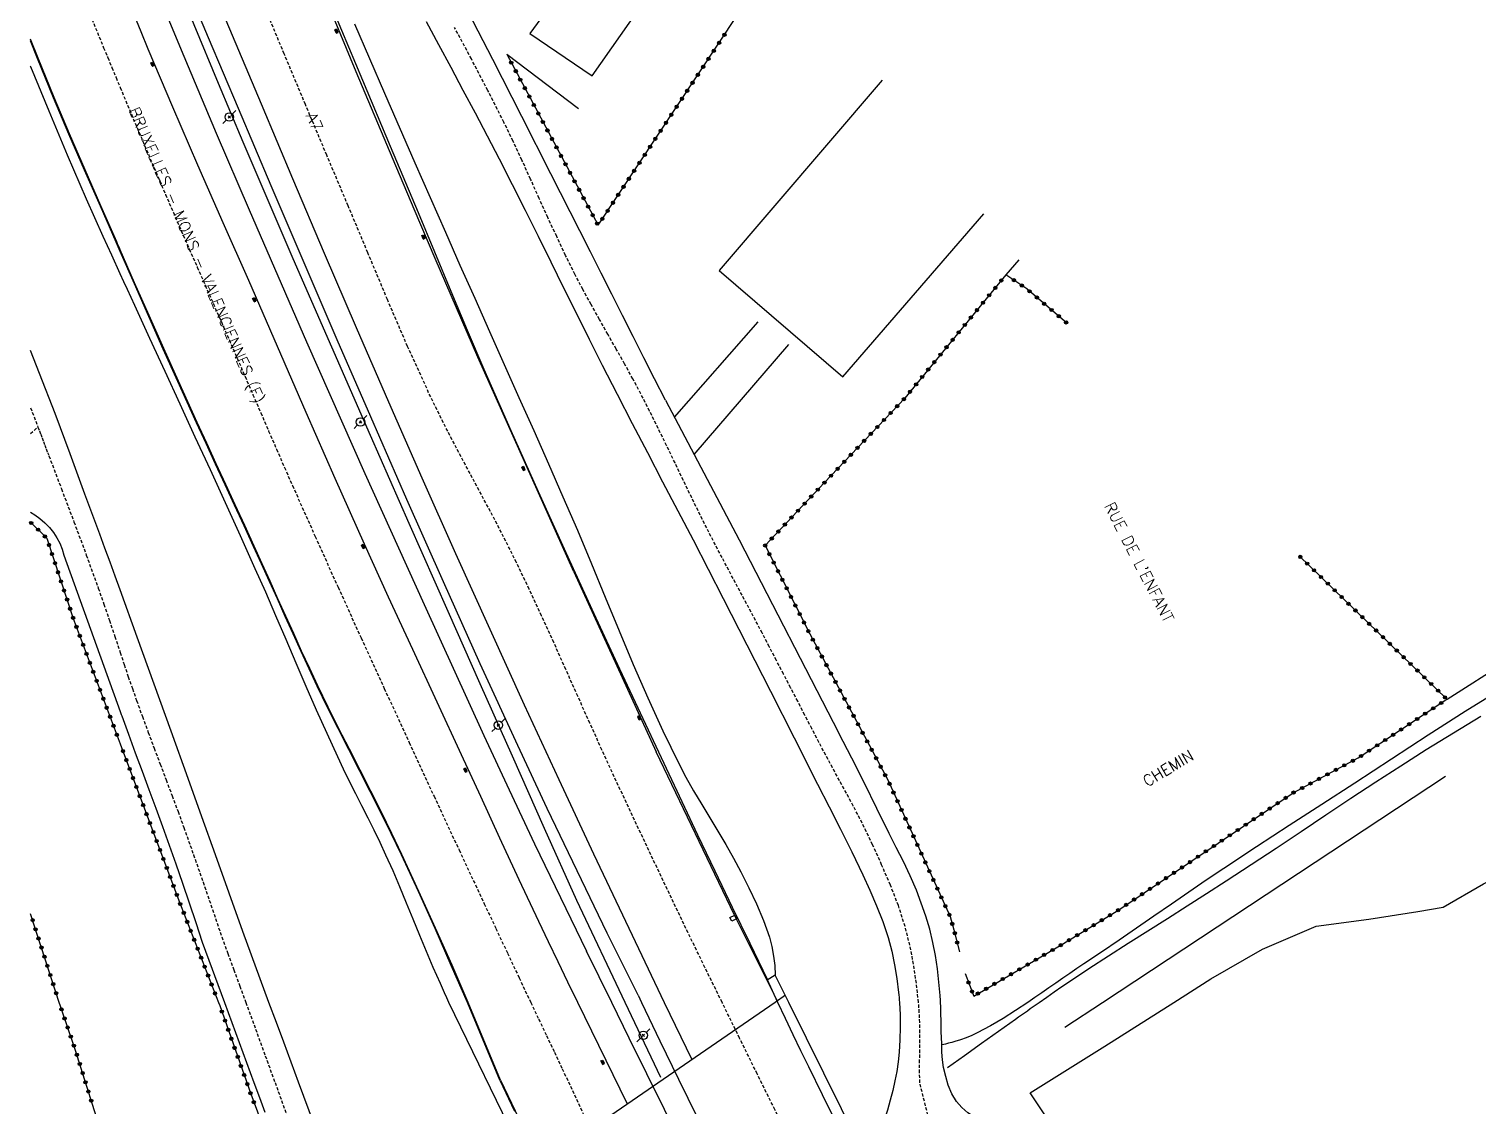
# Model space of a CAD drawing. Header units: millimetres. Extents: x 145000 to 146001, y 142000 to 143001.
# Drawn here: x 144999.7 to 145226.1, y 142654.8 to 142823 of the extents above; entities that cross this region are included whole.
import ezdxf
from ezdxf.enums import TextEntityAlignment as Align

# ---------------------------------------------------------------- set-up
doc = ezdxf.new("R2010")
doc.units = ezdxf.units.MM
doc.linetypes.add('DASHED', pattern=[0.75, 0.5, -0.25])
doc.layers.get('0').update_dxf_attribs({"linetype": 'CONTINUOUS'})
for name, color, linetype in [('W0001', 6, 'DASHED'), ('W0008', 7, 'CONTINUOUS'), ('W0010', 4, 'CONTINUOUS'), ('W0017', 7, 'CONTINUOUS'), ('W0071', 7, 'CONTINUOUS'), ('W0101', 7, 'CONTINUOUS'), ('W0104', 1, 'CONTINUOUS'), ('W0120', 7, 'CONTINUOUS'), ('W0211', 2, 'CONTINUOUS'), ('W0300', 7, 'CONTINUOUS'), ('W0323', 7, 'CONTINUOUS'), ('W0330', 7, 'CONTINUOUS'), ('W0333', 7, 'CONTINUOUS'), ('W0401', 7, 'CONTINUOUS'), ('W0402', 7, 'CONTINUOUS'), ('W0473', 7, 'CONTINUOUS'), ('W0989', 7, 'CONTINUOUS'), ('W0990', 7, 'CONTINUOUS')]:
    doc.layers.add(name, color=color, linetype=linetype)
doc.styles.get("Standard").update_dxf_attribs({"font": 'romans.shx', "width": 0.85})

# ---------------------------------------------------------------- blocks, each defined once
blk = doc.blocks.new('T473')
for p, q in [((-0.166667, 0.166667), (0.166667, -0.166667)), ((-0.166667, -0.166667), (0.166667, 0.166667)), ((0.500001, 0.500001), (1.000002, 1.000002)), ((-1.000002, -1.000002), (-0.500001, -0.500001))]:
    blk.add_line(p, q)
blk.add_ellipse((0, 0), major_axis=(0.471405, 0.471405), ratio=1, start_param=5.4977871438, end_param=11.780972451)
blk = doc.blocks.new('T401')
for p, q in [((-0.3, 0.3), (0, 0.3)), ((-0.3, -0.25), (-0.3, 0.3)), ((-0.3, 0.15), (0, 0.15)), ((-0.3, 0), (0, 0)), ((0, 0.3), (0, -0.25)), ((-0.3, -0.15), (0, -0.15)), ((-0.3, -0.25), (-0.3, -0.3)), ((-0.3, -0.3), (0, -0.3)), ((0, -0.3), (0, -0.25))]:
    blk.add_line(p, q)
blk = doc.blocks.new('t323o')
at = {"color": 0, "linetype": 'Continuous'}
for radius in [0.25, 0.15]:
    blk.add_circle((0, 0), radius, dxfattribs=at)

msp = doc.modelspace()

# ---------------------------------------------------------------- linework, layer by layer
at = {"layer": 'W0001'}
for points in [[(145000, 142848.34), (145001.89, 142843.54), (145004.23, 142837.67), (145006.61, 142831.81), (145009, 142825.97), (145011.41, 142820.13), (145012.06, 142818.57), (145012.7, 142817.02), (145013.35, 142815.46), (145014, 142813.91)], [(145108.03, 142671), (145106.7, 142673.72), (145105.36, 142676.44), (145104.04, 142679.16), (145102.71, 142681.88), (145099.8, 142687.96), (145096.91, 142694.05), (145094.04, 142700.15), (145091.18, 142706.26), (145089.26, 142710.44), (145087.37, 142714.63), (145085.49, 142718.82), (145083.62, 142723.02), (145081.74, 142727.21), (145079.83, 142731.39), (145077.89, 142735.56), (145075.9, 142739.71), (145074.24, 142743.05), (145072.53, 142746.37), (145070.78, 142749.66), (145069.01, 142752.95), (145067.25, 142756.24), (145065.51, 142759.55), (145063.82, 142762.88), (145062.19, 142766.24), (145058.89, 142773.47), (145055.75, 142780.77), (145052.69, 142788.11), (145049.61, 142795.43), (145046.27, 142803.34), (145042.94, 142811.25), (145039.62, 142819.17), (145036.32, 142827.09)], [(145138.72, 142671), (145138.72, 142671.01), (145138.72, 142671.01), (145138.72, 142671.02), (145138.72, 142671.03), (145138.38, 142674.01), (145137.94, 142676.98), (145137.36, 142679.94), (145136.62, 142682.85), (145135.57, 142686.13), (145134.32, 142689.34), (145132.96, 142692.49), (145131.55, 142695.62), (145130.58, 142697.66), (145129.57, 142699.68), (145128.52, 142701.69), (145127.45, 142703.68), (145126.37, 142705.66), (145125.29, 142707.65), (145124.22, 142709.63), (145123.16, 142711.63), (145122.05, 142713.76), (145120.94, 142715.89), (145119.84, 142718.03), (145118.74, 142720.16), (145117.63, 142722.29), (145116.52, 142724.43), (145115.41, 142726.56), (145114.3, 142728.69), (145113.26, 142730.66), (145112.21, 142732.62), (145111.16, 142734.59), (145110.11, 142736.55), (145109.06, 142738.52), (145108.02, 142740.49), (145106.98, 142742.46), (145105.96, 142744.44), (145104.61, 142747.13), (145103.29, 142749.83), (145101.98, 142752.54), (145100.68, 142755.26), (145099.37, 142757.97), (145098.05, 142760.67), (145096.71, 142763.37), (145095.34, 142766.05), (145094.09, 142768.4), (145092.8, 142770.74), (145091.5, 142773.06), (145090.18, 142775.38), (145088.86, 142777.69), (145087.56, 142780.02), (145086.28, 142782.36), (145085.05, 142784.73), (145083.59, 142787.67), (145082.19, 142790.63), (145080.81, 142793.61), (145079.46, 142796.59), (145078.12, 142799.58), (145076.76, 142802.57), (145075.37, 142805.54), (145073.94, 142808.49), (145071.43, 142813.45), (145068.86, 142818.37), (145066.25, 142823.27)], [(145014, 142813.91), (145015.75, 142809.73), (145017.52, 142805.55), (145019.3, 142801.38), (145021.08, 142797.21), (145022.31, 142794.36), (145023.55, 142791.51), (145024.8, 142788.67), (145026.05, 142785.83), (145027.3, 142782.98), (145028.55, 142780.14), (145029.8, 142777.3), (145031.05, 142774.45), (145032.28, 142771.61), (145033.51, 142768.77), (145034.74, 142765.93), (145035.96, 142763.09), (145037.19, 142760.25), (145038.42, 142757.41), (145039.66, 142754.57), (145040.91, 142751.74), (145044.46, 142743.79), (145048.04, 142735.85), (145051.64, 142727.93), (145055.26, 142720.02), (145059.14, 142711.61), (145063.03, 142703.2), (145066.94, 142694.81), (145070.87, 142686.42), (145072.68, 142682.57), (145074.5, 142678.71), (145076.32, 142674.85), (145078.14, 142671)], [(145000, 142763.88), (145001.15, 142760.86)], [(145000, 142759.85), (145001.15, 142760.86)], [(145001.15, 142760.86), (145001.37, 142760.3), (145001.58, 142759.74), (145001.8, 142759.17), (145002.01, 142758.61), (145002.22, 142758.05), (145002.44, 142757.49), (145002.65, 142756.92), (145002.87, 142756.36), (145004.83, 142751.21), (145006.78, 142746.05), (145008.7, 142740.88), (145010.58, 142735.7), (145011.46, 142733.19), (145012.32, 142730.68), (145013.16, 142728.16), (145014, 142725.64)], [(145014, 142725.64), (145014.63, 142723.76), (145015.26, 142721.88), (145015.91, 142720.01), (145016.57, 142718.14), (145017.46, 142715.65), (145018.38, 142713.17), (145019.31, 142710.7), (145020.25, 142708.23), (145021.18, 142705.76), (145022.12, 142703.28), (145023.04, 142700.81), (145023.94, 142698.32), (145025.46, 142694.06), (145026.95, 142689.79), (145028.42, 142685.51), (145029.87, 142681.22), (145030.81, 142678.66), (145031.75, 142676.11), (145032.69, 142673.56), (145033.62, 142671)], [(145033.62, 142671), (145035.15, 142666.83), (145036.67, 142662.66), (145038.19, 142658.48), (145039.7, 142654.3), (145040.93, 142650.85), (145042.15, 142647.39), (145043.35, 142643.92), (145044.55, 142640.46), (145045.76, 142637), (145047, 142633.54), (145048.26, 142630.1), (145049.57, 142626.67), (145051.33, 142622.24), (145053.17, 142617.84), (145055.05, 142613.46), (145056.96, 142609.09), (145058.65, 142604.98), (145060.16, 142600.81), (145061.59, 142596.62), (145063.06, 142592.43)], [(145078.14, 142671), (145079.37, 142668.41), (145080.6, 142665.82), (145081.84, 142663.23), (145083.07, 142660.64), (145086.89, 142652.35)], [(145175.35, 142538.07), (145173.24, 142542.13), (145171.14, 142546.19), (145169.04, 142550.26), (145164.83, 142558.45), (145160.63, 142566.64), (145156.43, 142574.83), (145152.23, 142583.02), (145148.02, 142591.23), (145143.8, 142599.44), (145139.6, 142607.65), (145135.42, 142615.88), (145131.29, 142624.07), (145127.19, 142632.27), (145123.1, 142640.48), (145119.02, 142648.69), (145116.27, 142654.26), (145113.51, 142659.84), (145110.77, 142665.42), (145108.03, 142671)], [(145140.9, 142650.47), (145138.91, 142658.45), (145138.89, 142660.02), (145138.89, 142661.59), (145138.91, 142663.16), (145138.92, 142664.72), (145138.93, 142666.29), (145138.9, 142667.86), (145138.84, 142669.43), (145138.72, 142671)]]:
    msp.add_lwpolyline(points, dxfattribs=at)
at = {"layer": 'W0008'}
for points in [[(145069.88, 142771.8), (145066.53, 142779.5), (145063.2, 142787.21), (145059.9, 142794.93), (145056.62, 142802.67), (145050.89, 142816.36), (145045.21, 142830.08), (145039.58, 142843.82), (145033.96, 142857.57), (145030.12, 142866.97), (145026.29, 142876.38), (145022.5, 142885.8), (145018.8, 142895.26), (145017.59, 142898.45), (145016.38, 142901.64), (145015.19, 142904.84), (145014, 142908.04)], [(145014, 142864.62), (145014.08, 142864.4), (145014.17, 142864.19), (145014.25, 142863.98), (145014.34, 142863.76), (145019.64, 142850.61), (145025.04, 142837.5), (145030.51, 142824.42), (145036.01, 142811.34), (145040.92, 142799.68), (145045.86, 142788.04), (145050.85, 142776.41), (145055.9, 142764.81), (145061.12, 142752.94), (145066.4, 142741.1), (145071.73, 142729.29), (145077.12, 142717.5), (145082.52, 142705.84), (145087.96, 142694.2), (145093.46, 142682.59), (145099, 142671)], [(145099.18, 142765.09), (145097.48, 142768.39), (145095.8, 142771.69), (145094.13, 142775), (145092.46, 142778.31), (145090.8, 142781.62), (145089.13, 142784.93), (145087.46, 142788.24), (145085.79, 142791.54), (145081.27, 142800.45), (145076.75, 142809.37), (145072.21, 142818.27), (145067.64, 142827.15)], [(145085.47, 142671), (145083.94, 142674.16), (145082.42, 142677.32), (145080.91, 142680.48), (145079.4, 142683.64), (145076.35, 142690.14), (145073.33, 142696.65), (145070.32, 142703.17), (145067.32, 142709.69), (145063.51, 142717.9), (145059.7, 142726.11), (145055.91, 142734.32), (145052.16, 142742.56), (145047.58, 142752.84), (145043.06, 142763.13), (145038.56, 142773.44), (145034.07, 142783.75), (145030.11, 142792.77), (145026.14, 142801.79), (145022.21, 142810.83), (145018.37, 142819.9), (145017.26, 142822.58), (145016.17, 142825.25)], [(145061.81, 142824.21), (145063.72, 142820.64), (145065.63, 142817.07), (145067.55, 142813.51), (145069.46, 142809.93), (145071.35, 142806.35), (145073.22, 142802.76), (145075.26, 142798.75), (145077.28, 142794.73), (145079.28, 142790.7), (145081.27, 142786.67), (145083.26, 142782.63), (145085.26, 142778.6), (145087.26, 142774.58), (145089.29, 142770.56), (145091.63, 142765.99), (145093.99, 142761.43), (145096.36, 142756.88), (145098.74, 142752.33), (145101.12, 142747.78), (145103.5, 142743.23), (145105.86, 142738.67), (145108.21, 142734.11), (145111.92, 142726.86), (145115.61, 142719.6), (145119.28, 142712.34), (145122.94, 142705.07), (145124.74, 142701.55), (145126.54, 142698.04), (145128.32, 142694.51), (145130, 142690.94), (145131.09, 142688.53), (145132.16, 142686.11), (145133.14, 142683.65), (145133.98, 142681.14), (145134.54, 142679.03), (145134.99, 142676.89), (145135.34, 142674.74), (145135.6, 142672.57), (145135.64, 142672.18), (145135.67, 142671.79), (145135.7, 142671.39), (145135.73, 142671)], [(145014, 142788.56), (145013.87, 142788.87), (145013.73, 142789.17), (145013.6, 142789.48), (145013.46, 142789.79), (145010.99, 142795.41), (145008.51, 142801.04), (145006.06, 142806.68), (145003.67, 142812.34), (145002.42, 142815.4), (145001.18, 142818.47), (145000, 142821.46)], [(145068.35, 142671), (145065.84, 142676.8), (145063.28, 142682.58), (145060.68, 142688.34), (145058.02, 142694.08), (145056.44, 142697.4), (145054.81, 142700.71), (145053.15, 142703.99), (145051.48, 142707.27), (145049.8, 142710.55), (145048.13, 142713.83), (145046.48, 142717.13), (145044.88, 142720.44), (145043.6, 142723.15), (145042.34, 142725.87), (145041.1, 142728.6), (145039.86, 142731.33), (145038.64, 142734.06), (145037.41, 142736.8), (145036.18, 142739.53), (145034.94, 142742.26), (145033.46, 142745.48), (145031.98, 142748.7), (145030.49, 142751.91), (145029, 142755.13), (145027.51, 142758.35), (145026.03, 142761.57), (145024.56, 142764.79), (145023.1, 142768.02), (145020.8, 142773.15), (145018.52, 142778.28), (145016.26, 142783.42), (145014, 142788.56)], [(145014, 142735.42), (145013.21, 142737.6), (145012.41, 142739.77), (145011.62, 142741.95), (145010.82, 142744.12), (145008.5, 142750.41), (145006.18, 142756.7), (145003.82, 142762.97), (145001.38, 142769.22), (145000, 142772.83)], [(145084.88, 142738.27), (145069.88, 142771.8)], [(145099.18, 142765.09), (145110.69, 142743.24)], [(145000, 142747.56), (145000.65, 142747.16), (145001.47, 142746.57), (145002.24, 142745.91), (145002.94, 142745.19), (145003.58, 142744.39), (145004.11, 142743.58), (145004.56, 142742.71), (145004.93, 142741.8), (145005.2, 142740.87)], [(145110.69, 142743.24), (145126.25, 142713.04)], [(145005.2, 142740.87), (145014, 142716.43)], [(145084.88, 142738.24), (145097.71, 142710.14)], [(145033.15, 142682.07), (145031.02, 142688.05), (145028.88, 142694.03), (145026.74, 142700.01), (145024.6, 142705.98), (145021.95, 142713.35), (145019.31, 142720.71), (145016.66, 142728.07), (145014, 142735.42)], [(145014, 142716.43), (145014.06, 142716.27), (145014.12, 142716.11), (145014.17, 142715.95), (145014.23, 142715.79), (145015.29, 142712.9), (145016.35, 142710.01), (145017.41, 142707.13), (145018.48, 142704.24), (145019.55, 142701.35), (145020.6, 142698.46), (145021.65, 142695.57), (145022.67, 142692.67), (145023.74, 142689.61), (145024.78, 142686.55), (145025.8, 142683.49), (145026.81, 142680.41)], [(145142.16, 142671), (145142.15, 142671.27), (145142.13, 142671.54), (145142.11, 142671.81), (145142.09, 142672.08), (145141.9, 142674.16), (145141.68, 142676.24), (145141.37, 142678.31), (145140.97, 142680.36), (145140.46, 142682.44), (145139.84, 142684.49), (145139.15, 142686.51), (145138.4, 142688.51), (145137.43, 142690.77), (145136.36, 142692.99), (145135.25, 142695.18), (145134.14, 142697.38), (145132.21, 142701.31), (145130.26, 142705.24), (145128.28, 142709.16), (145126.25, 142713.04)], [(145109.97, 142684.64), (145097.71, 142710.14)], [(145116.62, 142671.31), (145109.97, 142684.64)], [(145037.24, 142671), (145033.15, 142682.07)], [(145026.81, 142680.41), (145030.29, 142671)], [(145030.29, 142671), (145031.45, 142667.87), (145032.6, 142664.74), (145033.75, 142661.6), (145034.9, 142658.47), (145035.74, 142656.16), (145036.58, 142653.86)], [(145056.47, 142619.6), (145055.62, 142621.97), (145054.76, 142624.34), (145053.88, 142626.7), (145052.99, 142629.05), (145052.43, 142630.52), (145051.87, 142631.98), (145051.3, 142633.44), (145050.73, 142634.9), (145050.16, 142636.36), (145049.6, 142637.83), (145049.03, 142639.29), (145048.47, 142640.75), (145046.8, 142645.19), (145045.15, 142649.64), (145043.51, 142654.09), (145041.86, 142658.54), (145040.71, 142661.66), (145039.55, 142664.77), (145038.4, 142667.88), (145037.24, 142671)], [(145073.41, 142658.88), (145068.35, 142671)], [(145093.22, 142655.19), (145085.47, 142671)], [(145099, 142671), (145103.3, 142662.1)], [(145135.73, 142671), (145135.83, 142669.05), (145135.85, 142667.11), (145135.8, 142665.16), (145135.68, 142663.21), (145135.53, 142661.71), (145135.32, 142660.21), (145135.04, 142658.73), (145134.71, 142657.25), (145134.31, 142655.71), (145133.86, 142654.18), (145133.34, 142652.67), (145132.75, 142651.18), (145132.22, 142650), (145131.63, 142648.83), (145130.99, 142647.7), (145130.3, 142646.59)], [(145148.59, 142652.53), (145147.47, 142653.06), (145146.42, 142653.75), (145145.49, 142654.57), (145144.67, 142655.51), (145143.91, 142656.74), (145143.36, 142658.07), (145142.96, 142659.44), (145142.64, 142660.82), (145142.45, 142662.02), (145142.37, 142663.23), (145142.34, 142664.45), (145142.3, 142665.65), (145142.27, 142666.32), (145142.25, 142666.99), (145142.24, 142667.66), (145142.23, 142668.33), (145142.22, 142668.99), (145142.21, 142669.66), (145142.19, 142670.33), (145142.16, 142671)], [(145073.41, 142658.88), (145075.7, 142654.07), (145077.99, 142649.26), (145080.3, 142644.46), (145082.61, 142639.66), (145085.17, 142634.4), (145087.73, 142629.14), (145090.31, 142623.89), (145092.9, 142618.65), (145093.98, 142616.47), (145095.06, 142614.3), (145096.15, 142612.13), (145097.24, 142609.96), (145098.33, 142607.79), (145099.41, 142605.62), (145100.5, 142603.45), (145101.58, 142601.27)]]:
    msp.add_lwpolyline(points, dxfattribs=at)
at = {"layer": 'W0010'}
for points in [[(145094.9, 142672.12), (145090.1, 142681.82), (145085.38, 142691.55), (145080.72, 142701.31), (145076.13, 142711.11), (145070.26, 142723.89), (145064.5, 142736.72), (145058.8, 142749.58), (145053.15, 142762.46), (145047.92, 142774.47), (145042.74, 142786.51), (145037.61, 142798.56), (145032.5, 142810.62), (145027.82, 142821.67), (145023.15, 142832.73), (145018.52, 142843.81), (145014, 142854.93)], [(145014, 142842.93), (145018.93, 142830.85), (145023.93, 142818.81), (145029, 142806.79), (145034.13, 142794.8), (145043.11, 142774.19), (145052.22, 142753.63), (145061.47, 142733.14), (145070.82, 142712.7), (145074.76, 142704.23), (145078.74, 142695.79), (145082.77, 142687.37), (145086.85, 142678.98)], [(145047.49, 142825.45), (145051.84, 142815.08), (145056.2, 142804.72), (145060.55, 142794.36), (145063.11, 142788.24), (145065.65, 142782.11), (145068.22, 142776), (145070.83, 142769.9), (145075.04, 142760.33), (145079.31, 142750.79), (145083.64, 142741.28), (145087.99, 142731.77), (145091.99, 142723.1), (145096.04, 142714.45), (145100.11, 142705.81), (145104.2, 142697.18), (145106.89, 142691.53), (145109.61, 142685.88), (145112.34, 142680.24), (145115.08, 142674.61)], [(145014, 142788.31), (145013.84, 142788.67), (145013.68, 142789.03), (145013.53, 142789.39), (145013.37, 142789.74), (145010.9, 142795.37), (145008.42, 142801), (145005.97, 142806.64), (145003.58, 142812.3), (145002.32, 142815.36), (145001.09, 142818.44), (145000, 142821.19)], [(145068.24, 142671), (145065.73, 142676.79), (145063.18, 142682.56), (145060.58, 142688.31), (145057.93, 142694.04), (145056.35, 142697.36), (145054.72, 142700.66), (145053.06, 142703.95), (145051.38, 142707.23), (145049.7, 142710.51), (145048.04, 142713.79), (145046.39, 142717.08), (145044.79, 142720.4), (145043.51, 142723.11), (145042.25, 142725.83), (145041, 142728.55), (145039.77, 142731.29), (145038.55, 142734.02), (145037.32, 142736.75), (145036.09, 142739.49), (145034.85, 142742.21), (145033.37, 142745.44), (145031.88, 142748.65), (145030.4, 142751.87), (145028.91, 142755.09), (145027.42, 142758.31), (145025.94, 142761.53), (145024.47, 142764.75), (145023.01, 142767.98), (145020.73, 142773.05), (145018.48, 142778.13), (145016.23, 142783.22), (145014, 142788.31)], [(145090.78, 142671), (145086.85, 142678.98)], [(145116.76, 142671), (145115.08, 142674.61)], [(145094.9, 142672.12), (145095.44, 142671)], [(145073.32, 142658.84), (145068.24, 142671)], [(145128.49, 142594.2), (145125.07, 142601.19), (145121.65, 142608.17), (145118.23, 142615.15), (145114.81, 142622.14), (145111.55, 142628.77), (145108.29, 142635.4), (145105.03, 142642.03), (145101.77, 142648.66), (145099.02, 142654.25), (145096.27, 142659.83), (145093.52, 142665.42), (145090.78, 142671)], [(145095.44, 142671), (145098.33, 142665.01), (145101.23, 142659.03), (145104.16, 142653.06), (145107.11, 142647.1), (145109.04, 142643.22), (145110.98, 142639.34), (145112.94, 142635.46), (145114.9, 142631.59), (145116.86, 142627.72), (145118.82, 142623.84), (145120.77, 142619.97), (145122.72, 142616.09), (145125.23, 142611.09), (145127.73, 142606.08), (145130.22, 142601.07), (145132.72, 142596.05)], [(145125.85, 142652.23), (145123.7, 142656.58), (145121.57, 142660.94), (145120.35, 142663.45), (145119.15, 142665.96), (145117.95, 142668.48), (145116.76, 142671)], [(145073.32, 142658.84), (145075.6, 142654.03)]]:
    msp.add_lwpolyline(points, dxfattribs=at)
at = {"layer": 'W0017'}
for points in [[(145074.39, 142819.11), (145085.58, 142810.61)], [(145113.63, 142777.33), (145100.54, 142762.43)], [(145118.38, 142773.76), (145103.62, 142756.6)]]:
    msp.add_lwpolyline(points, dxfattribs=at)
at = {"layer": 'W0071'}
for points in [[(145229.97, 142720.03), (145224.12, 142716.44), (145218.35, 142712.73), (145212.61, 142708.97), (145206.87, 142705.23), (145201.74, 142701.93), (145196.62, 142698.62), (145191.51, 142695.29), (145186.43, 142691.93), (145183.68, 142690.09), (145180.94, 142688.23), (145178.22, 142686.35), (145175.49, 142684.47), (145172.77, 142682.59), (145170.04, 142680.72), (145167.31, 142678.86), (145164.56, 142677.02), (145163.45, 142676.28), (145162.36, 142675.53), (145161.27, 142674.78), (145160.18, 142674.02), (145159.09, 142673.26), (145158, 142672.5), (145156.91, 142671.75), (145155.81, 142671)], [(145157.56, 142671), (145158.74, 142671.83), (145159.93, 142672.65), (145161.12, 142673.47), (145162.31, 142674.27), (145165.34, 142676.28), (145168.39, 142678.26), (145171.45, 142680.23), (145174.52, 142682.18), (145177.6, 142684.12), (145180.67, 142686.07), (145183.73, 142688.02), (145186.79, 142690), (145190.7, 142692.55), (145194.59, 142695.12), (145198.48, 142697.71), (145202.37, 142700.3), (145206.26, 142702.88), (145210.16, 142705.44), (145214.08, 142707.98), (145218.02, 142710.49), (145222.28, 142713.13), (145226.56, 142715.72)], [(145155.81, 142671), (145153.89, 142669.73), (145151.93, 142668.5), (145149.94, 142667.33), (145147.9, 142666.24), (145147.05, 142665.84), (145146.18, 142665.49), (145145.29, 142665.18), (145144.4, 142664.89), (145143.91, 142664.74), (145143.42, 142664.61), (145142.92, 142664.49), (145142.42, 142664.39)], [(145143.25, 142660.82), (145145.9, 142662.73), (145148.55, 142664.63), (145151.21, 142666.52), (145153.88, 142668.4), (145154.34, 142668.73), (145154.8, 142669.05), (145155.26, 142669.38), (145155.72, 142669.7), (145156.18, 142670.03), (145156.64, 142670.35), (145157.1, 142670.68), (145157.56, 142671)]]:
    msp.add_lwpolyline(points, dxfattribs=at)
at = {"layer": 'W0101'}
msp.add_lwpolyline([(145087.74, 142815.71), (145103.74, 142838.55), (145097, 142843.04), (145088.17, 142831), (145088.77, 142830.47), (145084.56, 142824.72), (145084.56, 142824.75), (145081.42, 142827.02), (145078.02, 142822.33)], close=True, dxfattribs=at)
at = {"layer": 'W0104'}
for points in [[(145133.06, 142815.07), (145107.57, 142785.33), (145126.88, 142768.7)], [(145126.88, 142768.7), (145148.93, 142794.17)]]:
    msp.add_lwpolyline(points, dxfattribs=at)
at = {"layer": 'W0120'}
for points in [[(145116.34, 142675.27), (145115.05, 142674.46)], [(145118.46, 142671), (145116.34, 142675.27)], [(145145.91, 142615.61), (145118.46, 142671)]]:
    msp.add_lwpolyline(points, dxfattribs=at)
at = {"layer": 'W0211'}
for points in [[(145050.58, 142823.85), (145055.3, 142813), (145060.04, 142802.16), (145064.8, 142791.32), (145067.08, 142786.15), (145069.38, 142780.98), (145071.68, 142775.81), (145073.99, 142770.64), (145076.3, 142765.48), (145078.6, 142760.31), (145080.89, 142755.14), (145083.17, 142749.96), (145085.42, 142744.75), (145087.61, 142739.52), (145089.78, 142734.28), (145091.94, 142729.03), (145094.15, 142723.8), (145096.41, 142718.59), (145098.77, 142713.43), (145101.26, 142708.32), (145102.39, 142706.16), (145103.59, 142704.03), (145104.84, 142701.94), (145106.11, 142699.85), (145107.38, 142697.77), (145108.63, 142695.68), (145109.83, 142693.55), (145110.96, 142691.39), (145112.21, 142688.9), (145113.42, 142686.39), (145114.52, 142683.82), (145115.42, 142681.17), (145115.79, 142679.72), (145116.07, 142678.25), (145116.25, 142676.77), (145116.34, 142675.27)], [(145014, 142784.83), (145012.67, 142787.73), (145011.34, 142790.63), (145010.03, 142793.54), (145008.74, 142796.46), (145005.79, 142803.33), (145002.89, 142810.22), (145000.04, 142817.14), (145000, 142817.24)], [(145065.36, 142671), (145065.02, 142671.74), (145064.69, 142672.48), (145064.35, 142673.21), (145064.02, 142673.95), (145062.91, 142676.44), (145061.85, 142678.95), (145060.8, 142681.47), (145059.78, 142683.99), (145058.75, 142686.51), (145057.7, 142689.03), (145056.63, 142691.54), (145055.52, 142694.02), (145054.61, 142695.96), (145053.68, 142697.88), (145052.72, 142699.79), (145051.76, 142701.69), (145050.79, 142703.59), (145049.83, 142705.5), (145048.89, 142707.42), (145047.98, 142709.35), (145046.31, 142712.99), (145044.68, 142716.65), (145043.07, 142720.33), (145041.49, 142724.01), (145039.91, 142727.7), (145038.33, 142731.38), (145036.73, 142735.06), (145035.11, 142738.73), (145032.79, 142743.88), (145030.45, 142749.03), (145028.1, 142754.17), (145025.73, 142759.3), (145023.36, 142764.44), (145021, 142769.57), (145018.63, 142774.71), (145016.28, 142779.85), (145015.71, 142781.09), (145015.14, 142782.34), (145014.57, 142783.58), (145014, 142784.83)], [(145076.53, 142647.97), (145065.36, 142671)]]:
    msp.add_lwpolyline(points, dxfattribs=at)
at = {"layer": 'W0300'}
for points in [[(145085.32, 142686.92), (145080.29, 142698.19), (145075.27, 142709.47), (145070.26, 142720.75), (145065.26, 142732.04), (145059.17, 142745.8), (145053.09, 142759.57), (145047.04, 142773.36), (145041.04, 142787.16), (145037.12, 142796.27), (145033.23, 142805.39), (145029.38, 142814.52), (145025.58, 142823.68), (145022.66, 142830.81), (145019.75, 142837.94), (145016.87, 142845.09), (145014, 142852.24)], [(145167.47, 142671), (145221.04, 142706.33)], [(145092.89, 142671), (145085.32, 142686.92)], [(145098.47, 142659.26), (145092.89, 142671)], [(145161.6, 142667.13), (145167.47, 142671)]]:
    msp.add_lwpolyline(points, dxfattribs=at)
at = {"layer": 'W0323'}
for points in [[(145074.39, 142819.11), (145088.65, 142792.39), (145110.48, 142825.29), (145117.78, 142835.2)], [(145152.38, 142784.65), (145136.58, 142765.39), (145124.04, 142752.21), (145114.74, 142742.35), (145121.73, 142728.56), (145133.9, 142705.76), (145143.64, 142684.43), (145144.26, 142682.33), (145145.14, 142678.91)], [(145161.87, 142777.12), (145155.65, 142782.44), (145152.38, 142784.65)], [(145000, 142745.99), (145002.52, 142743.52), (145006.67, 142730.96), (145014, 142711.4)], [(145146, 142675.51), (145147.34, 142672), (145160.83, 142679.87), (145169.85, 142685.36), (145197.26, 142703.76), (145207.38, 142709.19), (145221.27, 142718.35), (145198.13, 142740.81)], [(145014, 142711.4), (145023.18, 142686.91), (145029.36, 142671)], [(145004.46, 142671), (145000, 142684.83)], [(145004.65, 142670.39), (145004.46, 142671)], [(145014, 142641.36), (145009.96, 142654.07), (145006.98, 142663.64), (145004.65, 142670.39)], [(145029.36, 142671), (145029.55, 142670.51)], [(145029.55, 142670.51), (145034.4, 142656.7), (145041.74, 142636.87), (145049.4, 142616.66), (145053.5, 142605.08), (145048.68, 142601.77), (145044.21, 142599.59)]]:
    msp.add_lwpolyline(points, dxfattribs=at)
at = {"layer": 'W0330'}
for points in [[(145221.28, 142718.35), (145239.96, 142730.22), (145259.96, 142741.89), (145286.05, 142758.23), (145306.65, 142770.65), (145325.41, 142782.2), (145351.12, 142796.43)], [(145154.38, 142786.98), (145152.38, 142784.65)], [(145178.58, 142671), (145184.37, 142674.68), (145192.46, 142679.33), (145200.86, 142682.89), (145209.06, 142684.02), (145216.73, 142685.2), (145220.66, 142685.89), (145227, 142689.53), (145237.79, 142695.19), (145242.51, 142697.12), (145247.73, 142697.52), (145251.65, 142693.76)], [(145261.85, 142558.7), (145256.19, 142553.01), (145252.19, 142550.01), (145247.84, 142548.14), (145244.96, 142548.02), (145241.13, 142548.81), (145236.67, 142549.53), (145228.8, 142551), (145223.35, 142551.96), (145222.32, 142552.65), (145219.7, 142554.53), (145217.28, 142557.1), (145213.94, 142561.79), (145210.45, 142567.14), (145206.67, 142573.2), (145200.32, 142584.45), (145193.71, 142595.87), (145182, 142616.33), (145175.8, 142627.33), (145169.73, 142636.63), (145163.36, 142646.11), (145156.17, 142656.87), (145167.83, 142664.18), (145178.58, 142671)]]:
    msp.add_lwpolyline(points, dxfattribs=at)
at = {"layer": 'W0333'}
for points in [[(145117.92, 142672.11), (145116.3, 142671)], [(145116.3, 142671), (145078.14, 142644.75)]]:
    msp.add_lwpolyline(points, dxfattribs=at)
at = {"layer": 'W0402'}
msp.add_lwpolyline([(145110.3, 142684.06), (145109.56, 142683.68), (145109.26, 142684.27), (145110, 142684.65), (145110.3, 142684.06)], close=True, dxfattribs=at)

# ---------------------------------------------------------------- block references
at = {"layer": 'W0323'}
for p, rotation in [((145107.57, 142820.9), 56.42584967973103), ((145108.4, 142822.15), 56.42584967973103), ((145106.74, 142819.65), 56.42584967973103), ((145075.09, 142817.79), 298.0956323833785), ((145075.8, 142816.47), 298.0956323833785), ((145105.08, 142817.15), 56.42584967973103), ((145105.91, 142818.4), 56.42584967973103), ((145076.5, 142815.14), 298.0956323833785), ((145103.42, 142814.65), 56.42584967973103), ((145104.25, 142815.9), 56.42584967973103), ((145077.21, 142813.82), 298.0956323833785), ((145077.92, 142812.5), 298.0956323833785), ((145101.76, 142812.15), 56.42584967973103), ((145102.59, 142813.4), 56.42584967973103), ((145078.62, 142811.17), 298.0956323833785), ((145079.33, 142809.85), 298.0956323833785), ((145100.1, 142809.65), 56.42584967973103), ((145100.93, 142810.9), 56.42584967973103), ((145080.04, 142808.53), 298.0956323833785), ((145080.74, 142807.2), 298.0956323833785), ((145098.44, 142807.15), 56.42584967973103), ((145099.27, 142808.4), 56.42584967973103), ((145081.45, 142805.88), 298.0956323833785), ((145097.61, 142805.9), 56.42584967973103), ((145082.16, 142804.56), 298.0956323833785), ((145082.86, 142803.23), 298.0956323833785), ((145095.96, 142803.4), 56.42584967973103), ((145096.78, 142804.65), 56.42584967973103), ((145083.57, 142801.91), 298.0956323833785), ((145084.27, 142800.59), 298.0956323833785), ((145094.3, 142800.9), 56.42584967973103), ((145095.13, 142802.15), 56.42584967973103), ((145084.98, 142799.26), 298.0956323833785), ((145092.64, 142798.4), 56.42584967973103), ((145093.47, 142799.65), 56.42584967973103), ((145085.69, 142797.94), 298.0956323833785), ((145086.39, 142796.62), 298.0956323833785), ((145090.98, 142795.9), 56.42584967973103), ((145091.81, 142797.15), 56.42584967973103), ((145087.1, 142795.29), 298.0956323833785), ((145087.81, 142793.97), 298.0956323833785), ((145090.15, 142794.65), 56.42584967973103), ((145088.51, 142792.65), 298.0956323833785), ((145089.32, 142793.4), 56.42584967973103), ((145150.71, 142782.61), 230.6418083906526), ((145151.66, 142783.77), 230.6418083906526), ((145153.62, 142783.81), 145.8874642280776), ((145154.86, 142782.97), 145.8874642280776), ((145148.8, 142780.3), 230.6418083906526), ((145149.76, 142781.45), 230.6418083906526), ((145156.07, 142782.08), 139.4538137380368), ((145157.21, 142781.11), 139.4538137380368), ((145158.35, 142780.13), 139.4538137380368), ((145146.9, 142777.98), 230.6418083906526), ((145147.85, 142779.14), 230.6418083906526), ((145159.49, 142779.16), 139.4538137380368), ((145160.63, 142778.18), 139.4538137380368), ((145145, 142775.66), 230.6418083906526), ((145145.95, 142776.82), 230.6418083906526), ((145161.77, 142777.21), 139.4538137380368), ((145143.1, 142773.34), 230.6418083906526), ((145144.05, 142774.5), 230.6418083906526), ((145141.19, 142771.02), 230.6418083906526), ((145142.15, 142772.18), 230.6418083906526), ((145139.29, 142768.7), 230.6418083906526), ((145140.24, 142769.86), 230.6418083906526), ((145137.39, 142766.38), 230.6418083906526), ((145138.34, 142767.54), 230.6418083906526), ((145135.39, 142764.14), 226.4251957600573), ((145136.43, 142765.23), 226.4251957600573), ((145133.32, 142761.97), 226.4251957600573), ((145134.36, 142763.06), 226.4251957600573), ((145131.26, 142759.8), 226.4251957600573), ((145132.29, 142760.88), 226.4251957600573), ((145129.19, 142757.62), 226.4251957600573), ((145130.22, 142758.71), 226.4251957600573), ((145127.12, 142755.45), 226.4251957600573), ((145128.15, 142756.54), 226.4251957600573), ((145125.05, 142753.28), 226.4251957600573), ((145126.09, 142754.36), 226.4251957600573), ((145122.99, 142751.1), 226.6855628073081), ((145124.02, 142752.19), 226.6855628073081), ((145120.93, 142748.91), 226.6855628073081), ((145121.96, 142750.01), 226.6855628073081), ((145118.87, 142746.73), 226.6855628073081), ((145119.9, 142747.82), 226.6855628073081), ((145000.1, 142745.89), 315.563268129683), ((145001.17, 142744.84), 315.563268129683), ((145002.24, 142743.79), 315.563268129683), ((145116.82, 142744.55), 226.6855628073081), ((145117.84, 142745.64), 226.6855628073081), ((145002.87, 142742.46), 288.2828837727857), ((145114.76, 142742.37), 226.6855628073081), ((145115.79, 142743.46), 226.6855628073081), ((145003.34, 142741.04), 288.2828837727857), ((145003.81, 142739.61), 288.2828837727857), ((145115.41, 142741.03), 296.8749700765733), ((145116.09, 142739.69), 296.8749700765733), ((145198.36, 142740.59), 135.8602464420259), ((145199.43, 142739.54), 135.8602464420259), ((145004.28, 142738.19), 288.2828837727857), ((145116.76, 142738.36), 296.8749700765733), ((145117.44, 142737.02), 296.8749700765733), ((145200.51, 142738.5), 135.8602464420259), ((145201.59, 142737.45), 135.8602464420259), ((145004.75, 142736.77), 288.2828837727857), ((145005.22, 142735.34), 288.2828837727857), ((145118.12, 142735.68), 296.8749700765733), ((145202.66, 142736.41), 135.8602464420259), ((145203.74, 142735.36), 135.8602464420259), ((145005.7, 142733.92), 288.2828837727857), ((145006.17, 142732.49), 288.2828837727857), ((145118.8, 142734.34), 296.8749700765733), ((145119.48, 142733), 296.8749700765733), ((145204.82, 142734.32), 135.8602464420259), ((145205.89, 142733.27), 135.8602464420259), ((145006.64, 142731.07), 288.2828837727857), ((145120.15, 142731.67), 296.8749700765733), ((145120.83, 142730.33), 296.8749700765733), ((145206.97, 142732.23), 135.8602464420259), ((145208.05, 142731.19), 135.8602464420259), ((145209.12, 142730.14), 135.8602464420259), ((145007.16, 142729.66), 290.5393648109691), ((145007.68, 142728.26), 290.5393648109691), ((145121.51, 142728.99), 296.8749700765733), ((145210.2, 142729.1), 135.8602464420259), ((145211.28, 142728.05), 135.8602464420259), ((145008.21, 142726.85), 290.5393648109691), ((145122.21, 142727.66), 298.0983128824549), ((145122.91, 142726.34), 298.0983128824549), ((145212.35, 142727.01), 135.8602464420259), ((145213.43, 142725.96), 135.8602464420259), ((145008.74, 142725.45), 290.5393648109691), ((145009.26, 142724.04), 290.5393648109691), ((145123.62, 142725.02), 298.0983128824549), ((145124.33, 142723.69), 298.0983128824549), ((145214.51, 142724.92), 135.8602464420259), ((145215.58, 142723.87), 135.8602464420259), ((145009.79, 142722.64), 290.5393648109691), ((145010.32, 142721.23), 290.5393648109691), ((145125.03, 142722.37), 298.0983128824549), ((145216.66, 142722.83), 135.8602464420259), ((145217.73, 142721.78), 135.8602464420259), ((145010.84, 142719.83), 290.5393648109691), ((145125.74, 142721.05), 298.0983128824549), ((145126.45, 142719.72), 298.0983128824549), ((145218.81, 142720.74), 135.8602464420259), ((145219.89, 142719.69), 135.8602464420259), ((145011.37, 142718.43), 290.5393648109691), ((145011.89, 142717.02), 290.5393648109691), ((145127.15, 142718.4), 298.0983128824549), ((145127.86, 142717.08), 298.0983128824549), ((145219.13, 142716.93), 33.39981493103411), ((145220.38, 142717.76), 33.39981493103411), ((145220.96, 142718.65), 135.8602464420259), ((145012.42, 142715.62), 290.5393648109691), ((145128.57, 142715.75), 298.0983128824549), ((145129.27, 142714.43), 298.0983128824549), ((145215.38, 142714.46), 33.39981493103411), ((145216.63, 142715.28), 33.39981493103411), ((145217.88, 142716.11), 33.39981493103411), ((145012.95, 142714.21), 290.5393648109691), ((145013.47, 142712.81), 290.5393648109691), ((145129.98, 142713.11), 298.0983128824549), ((145212.87, 142712.81), 33.39981493103411), ((145214.12, 142713.63), 33.39981493103411), ((145014.43, 142710.26), 290.5393648109576), ((145130.69, 142711.78), 298.0983128824549), ((145131.39, 142710.46), 298.0983128824549), ((145209.11, 142710.33), 33.39981493103411), ((145210.37, 142711.15), 33.39981493103411), ((145211.62, 142711.98), 33.39981493103411), ((145014.96, 142708.85), 290.5393648109576), ((145132.1, 142709.14), 298.0983128824549), ((145132.81, 142707.81), 298.0983128824549), ((145205.24, 142708.04), 28.22100186587528), ((145206.57, 142708.75), 28.22100186587528), ((145207.86, 142709.5), 33.39981493103411), ((145015.48, 142707.45), 290.5393648109576), ((145016.01, 142706.04), 290.5393648109576), ((145133.51, 142706.49), 298.0983128824549), ((145201.28, 142705.91), 28.22100186587528), ((145202.6, 142706.62), 28.22100186587528), ((145203.92, 142707.33), 28.22100186587528), ((145016.53, 142704.64), 290.5393648109576), ((145017.06, 142703.23), 290.5393648109576), ((145134.18, 142705.15), 294.5391777588365), ((145134.8, 142703.78), 294.5391777588365), ((145197.31, 142703.78), 28.22100186587528), ((145198.64, 142704.49), 28.22100186587528), ((145199.96, 142705.2), 28.22100186587528), ((145017.59, 142701.83), 290.5393648109576), ((145135.43, 142702.42), 294.5391777588365), ((145136.05, 142701.06), 294.5391777588365), ((145193.58, 142701.28), 33.86384227253038), ((145194.82, 142702.12), 33.86384227253038), ((145196.07, 142702.95), 33.86384227253038), ((145018.11, 142700.42), 290.5393648109576), ((145018.64, 142699.02), 290.5393648109576), ((145136.67, 142699.69), 294.5391777588365), ((145189.84, 142698.77), 33.86384227253038), ((145191.08, 142699.61), 33.86384227253038), ((145192.33, 142700.45), 33.86384227253038), ((145019.17, 142697.61), 290.5393648109576), ((145019.69, 142696.21), 290.5393648109576), ((145137.3, 142698.33), 294.5391777588365), ((145137.92, 142696.96), 294.5391777588365), ((145186.1, 142696.27), 33.86384227253038), ((145187.35, 142697.1), 33.86384227253038), ((145188.59, 142697.94), 33.86384227253038), ((145020.22, 142694.8), 290.5393648109576), ((145138.54, 142695.6), 294.5391777588365), ((145139.16, 142694.23), 294.5391777588365), ((145183.61, 142694.6), 33.86384227253038), ((145184.86, 142695.43), 33.86384227253038), ((145020.74, 142693.4), 290.5393648109576), ((145021.27, 142692), 290.5393648109576), ((145139.79, 142692.87), 294.5391777588365), ((145179.87, 142692.09), 33.86384227253038), ((145181.12, 142692.92), 33.86384227253038), ((145182.37, 142693.76), 33.86384227253038), ((145021.8, 142690.59), 290.5393648109576), ((145140.41, 142691.5), 294.5391777588365), ((145141.03, 142690.14), 294.5391777588365), ((145176.14, 142689.58), 33.86384227253038), ((145177.38, 142690.42), 33.86384227253038), ((145178.63, 142691.25), 33.86384227253038), ((145022.32, 142689.19), 290.5393648109576), ((145022.85, 142687.78), 290.5393648109576), ((145141.66, 142688.77), 294.5391777588365), ((145142.28, 142687.41), 294.5391777588365), ((145173.65, 142687.91), 33.86384227253038), ((145174.89, 142688.74), 33.86384227253038), ((145023.38, 142686.38), 291.2403916316437), ((145023.93, 142684.98), 291.2403916316437), ((145142.9, 142686.05), 294.5391777588365), ((145169.91, 142685.4), 33.86384227253038), ((145171.16, 142686.24), 33.86384227253038), ((145172.4, 142687.07), 33.86384227253038), ((145000.32, 142683.85), 107.8697644669171), ((145024.47, 142683.58), 291.2403916316437), ((145143.53, 142684.68), 294.5391777588365), ((145143.98, 142683.26), 286.3599224612615), ((145166.07, 142683.06), 31.34803641132953), ((145167.35, 142683.84), 31.34803641132953), ((145168.63, 142684.62), 31.34803641132953), ((145000.78, 142682.42), 107.8697644669171), ((145001.24, 142680.99), 107.8697644669171), ((145025.01, 142682.18), 291.2403916316437), ((145025.56, 142680.79), 291.2403916316437), ((145144.39, 142681.81), 284.4212213144014), ((145162.23, 142680.72), 31.34803641132953), ((145163.51, 142681.5), 31.34803641132953), ((145164.79, 142682.28), 31.34803641132953), ((145001.7, 142679.57), 107.8697644669171), ((145002.16, 142678.14), 107.8697644669171), ((145026.1, 142679.39), 291.2403916316437), ((145144.76, 142680.36), 284.4212213144014), ((145158.35, 142678.42), 30.24190956849115), ((145159.65, 142679.18), 30.24190956849115), ((145160.94, 142679.94), 31.34803641132953), ((145002.62, 142676.71), 107.8697644669171), ((145026.64, 142677.99), 291.2403916316437), ((145027.19, 142676.59), 291.2403916316437), ((145154.47, 142676.16), 30.24190956849115), ((145155.76, 142676.91), 30.24190956849115), ((145157.06, 142677.67), 30.24190956849115), ((145003.08, 142675.28), 107.8697644669171), ((145003.54, 142673.86), 107.8697644669171), ((145027.73, 142675.19), 291.2403916316437), ((145028.27, 142673.8), 291.2403916316437), ((145146.53, 142674.11), 291.0134012536763), ((145150.58, 142673.89), 30.24190956849115), ((145151.87, 142674.65), 30.24190956849115), ((145153.17, 142675.4), 30.24190956849115), ((145004, 142672.43), 107.8697644669171), ((145028.82, 142672.4), 291.2403916316437), ((145147.07, 142672.71), 291.0134012536763), ((145147.99, 142672.38), 30.24190956849115), ((145149.28, 142673.13), 30.24190956849115), ((145004.82, 142669.92), 109.0130597455153), ((145029.88, 142669.56), 289.3399282249329), ((145005.31, 142668.5), 109.0130597455153), ((145005.8, 142667.08), 109.0130597455153), ((145030.38, 142668.15), 289.3399282249329), ((145006.28, 142665.66), 109.0130597455153), ((145030.88, 142666.73), 289.3399282249329), ((145031.37, 142665.32), 289.3399282249329), ((145006.77, 142664.25), 109.0130597455153), ((145007.24, 142662.82), 107.2905957125435), ((145031.87, 142663.9), 289.3399282249329), ((145032.37, 142662.49), 289.3399282249329), ((145007.68, 142661.39), 107.2905957125435), ((145032.86, 142661.07), 289.3399282249329), ((145008.13, 142659.96), 107.2905957125435), ((145008.57, 142658.52), 107.2905957125435), ((145033.36, 142659.66), 289.3399282249329), ((145033.86, 142658.24), 289.3399282249329), ((145009.02, 142657.09), 107.2905957125435), ((145009.47, 142655.66), 107.2905957125435), ((145034.35, 142656.83), 289.3399282249329), ((145034.87, 142655.42), 290.3178665474271)]:
    msp.add_blockref('t323o', p, dxfattribs=dict(at, rotation=rotation))
at = {"layer": 'W0401'}
for p, rotation in [((145047.93, 142822.77), 22.4851093335527), ((145019.19, 142817.61), 22.75859010792002), ((145061.51, 142790.63), 23.15124402292571), ((145035.08, 142780.82), 23.57419665708958), ((145077.12, 142754.47), 24.09249873206683), ((145052.09, 142742.29), 24.24191595035003), ((145094.95, 142715.38), 204.8127198682443), ((145068.06, 142707.35), 24.77786723414259), ((145089.51, 142661.73), 26.17365737216972)]:
    msp.add_blockref('T401', p, dxfattribs=dict(at, rotation=rotation))
at = {"layer": 'W0473'}
for p in [(145031.05, 142809.3), (145051.53, 142761.66), (145073.08, 142714.3), (145095.72, 142665.86)]:
    msp.add_blockref('T473', p, dxfattribs=at)

# ---------------------------------------------------------------- texts
at = {"layer": 'W0989'}
msp.add_text('BRUXELLES - MONS - VALENCIENNES (F)   ', height=1.75, rotation=293.2533, dxfattribs=at).set_placement((145026.7, 142786.08), align=Align.MIDDLE_CENTER)
for s, rotation, p in [("RUE DE L'ENFANT   ", 297.2124, (145167.69, 142748.57)), ('CHEMIN', 30.6596, (145174.42, 142704.61))]:
    msp.add_text(s, height=1.75, rotation=rotation, dxfattribs=at).set_placement(p)
at = {"layer": 'W0990'}
msp.add_text('A7   ', height=1.75, rotation=294.9444, dxfattribs=at).set_placement((145045.13, 142806.92), align=Align.MIDDLE_CENTER)

doc.saveas('drawing.dxf')
